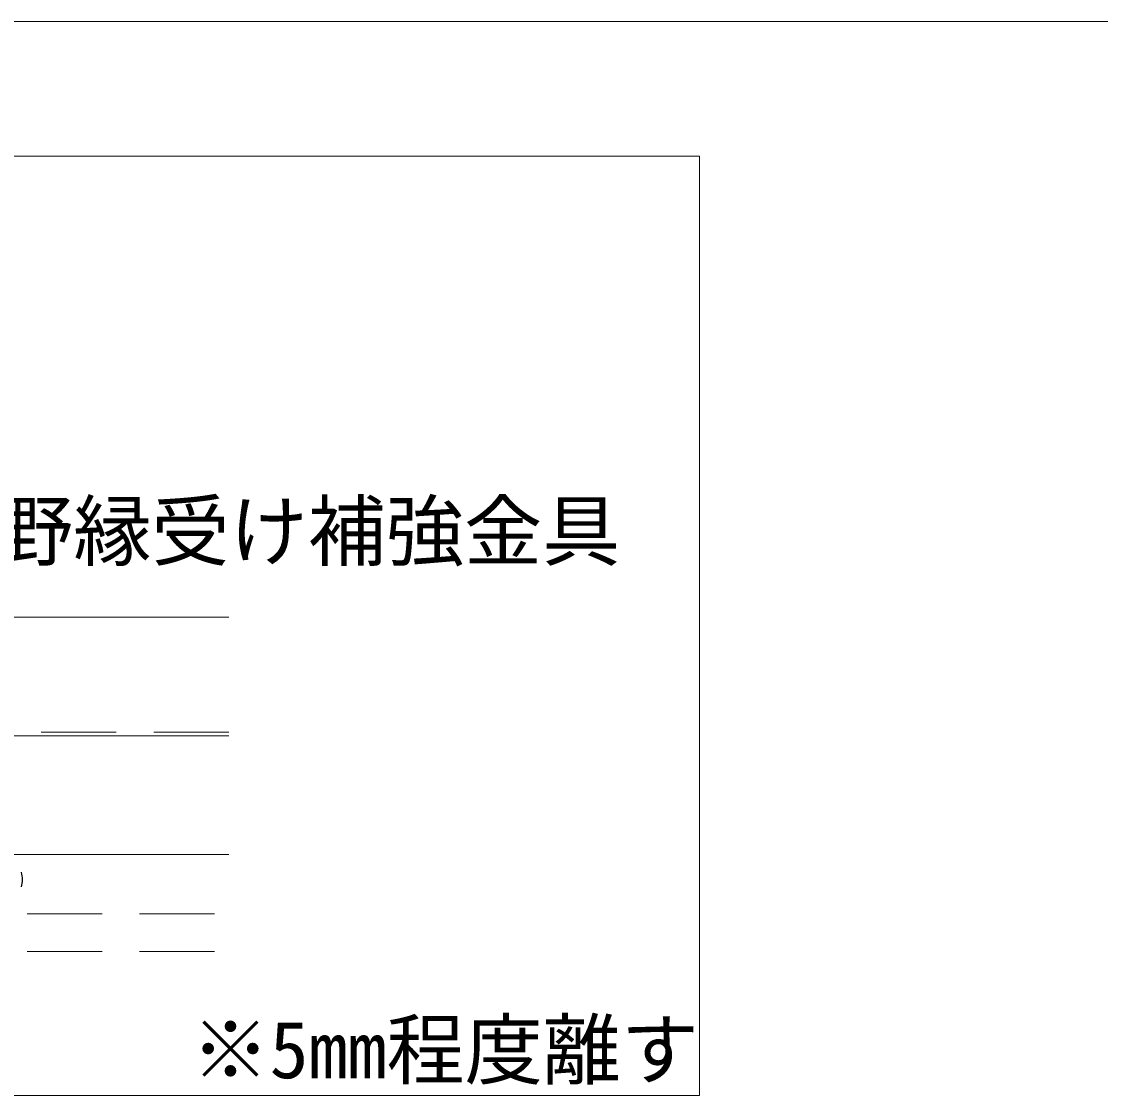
# Model space of a CAD drawing. Units: millimetres on the paper, with parts at other scales. Extents: x -195 to 195, y -140 to 138.
# Drawn here: x 126.2 to 143.46, y 45 to 62.18 of the extents above; entities that cross this region are included whole.
import ezdxf
from ezdxf.enums import TextEntityAlignment as Align

# ---------------------------------------------------------------- set-up
doc = ezdxf.new("R2010")
doc.units = ezdxf.units.MM
doc.linetypes.add('DASHED1', pattern=[1.8, 1.2, -0.6])
for name, color, linetype, lineweight in [('5-2_野縁受け', 3, 'Continuous', 18), ('5-6_文字', 7, 'Continuous', 18), ('5-B_補強金具・金具・その他', 3, 'Continuous', 18), ('5-C_ビス・アンカーボルト・強調図形', 2, 'DASHED1', 25), ('5-D_パネル', 4, 'DASHED1', 9), ('F-2_野縁受け', 3, 'Continuous', 18)]:
    doc.layers.add(name, color=color, linetype=linetype, lineweight=lineweight)
doc.layers.add('F-6_文字', color=7, linetype='Continuous')
doc.styles.add('ＭＳ ゴシック', font='')
doc.styles.get('ＭＳ ゴシック').set_extended_font_data('MS Gothic')

msp = doc.modelspace()

# ---------------------------------------------------------------- linework, layer by layer
at = {"layer": '5-2_野縁受け'}
for p, q in [((120.353, 50.753), (129.512, 50.753)), ((116.774, 48.853), (129.512, 48.853))]:
    msp.add_line(p, q, dxfattribs=at)
at = {"layer": '5-B_補強金具・金具・その他'}
for p, q in [((122.068, 52.653), (129.512, 52.653)), ((129.512, 50.753), (120.353, 50.753))]:
    msp.add_line(p, q, dxfattribs=at)
at = {"layer": '5-B_補強金具・金具・その他', "linetype": 'DASHED1'}
msp.add_line((129.512, 50.813), (120.408, 50.813), dxfattribs=at)
at = {"layer": '5-C_ビス・アンカーボルト・強調図形', "linetype": 'Continuous'}
for start, end in [(360, 13.896), (346.1039, 0)]:
    msp.add_arc((125.724, 48.453), 0.489, start, end, dxfattribs=at)
at = {"layer": '5-D_パネル'}
for p, q in [((102.886, 47.903), (129.512, 47.903)), ((102.886, 47.303), (129.512, 47.303))]:
    msp.add_line(p, q, dxfattribs=at)
at = {"layer": 'F-2_野縁受け'}
for p, q in [((2.29, 62.182), (191.29, 62.182)), ((95.358, 60.029), (137.04, 60.029))]:
    msp.add_line(p, q, dxfattribs=at)
msp.add_lwpolyline([(137.04, 60.029), (137.04, 45), (95.358, 45)], dxfattribs=at)

# ---------------------------------------------------------------- texts
at = {"layer": '5-6_文字', "style": 'ＭＳ ゴシック'}
msp.add_text('野縁受け補強金具', height=0.9164, dxfattribs=at).set_placement((125.776, 53.298), align=Align.BOTTOM_LEFT)
at = {"layer": 'F-6_文字', "color": 4, "style": 'ＭＳ ゴシック'}
msp.add_text('※5mm程度離す', height=0.9164, dxfattribs=at).set_placement((128.915, 45), align=Align.BOTTOM_LEFT)

doc.saveas('drawing.dxf')
